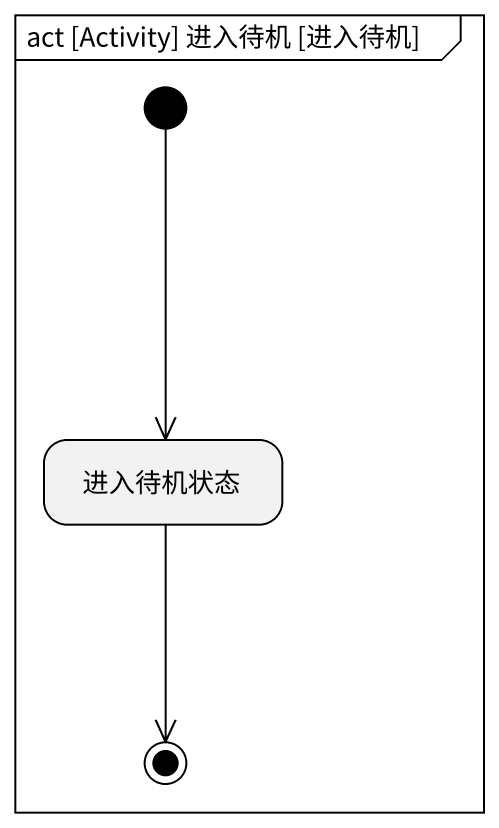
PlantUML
@startuml
mainframe act [Activity] 进入待机 [进入待机]
hide empty description
state 进入待机状态
[*] --> 进入待机状态
进入待机状态 --> [*]
@enduml
